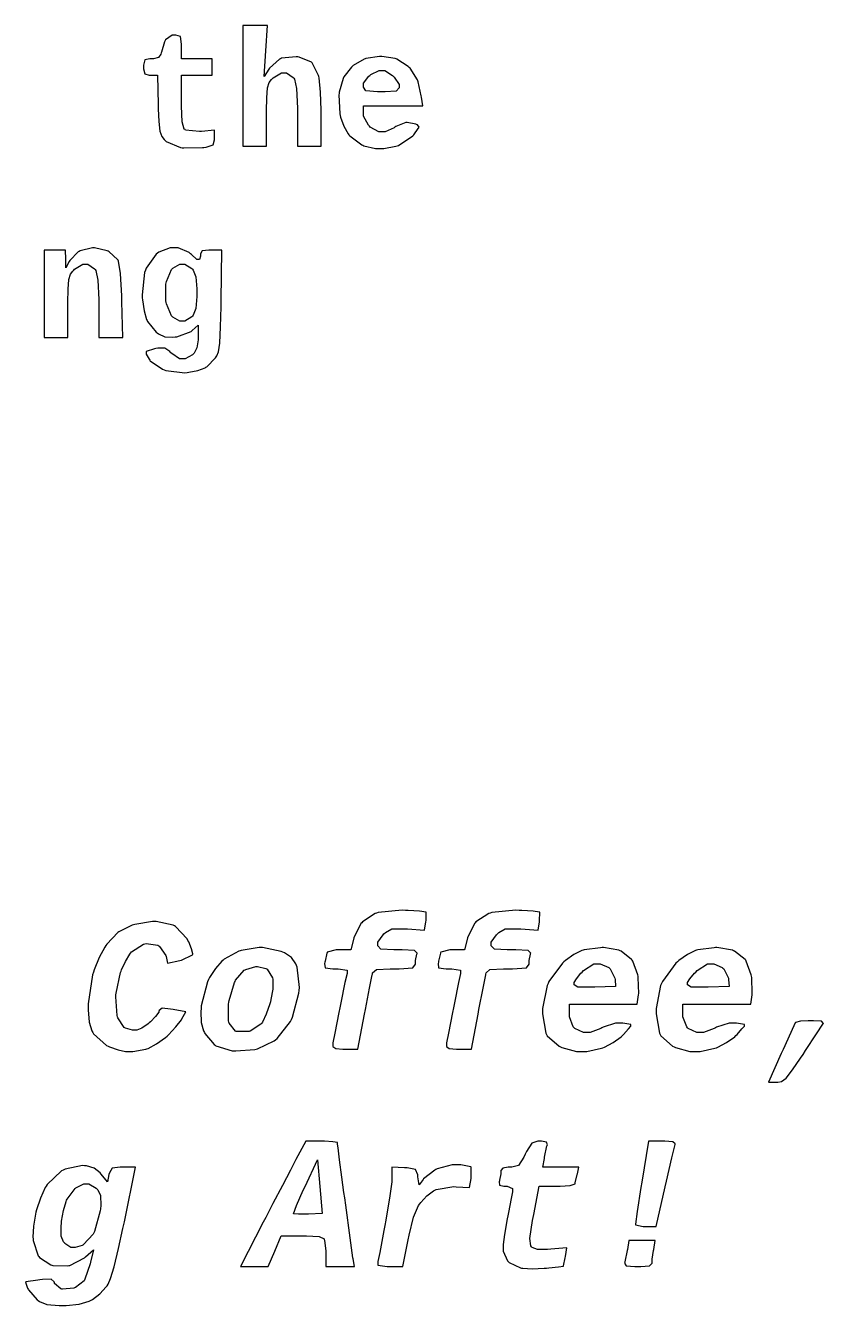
# Model space of a CAD drawing. Extents: x 6 to 122, y 9 to 117.
# Drawn here: x 93.56 to 122.12, y 8.68 to 54.52 of the extents above; entities that cross this region are included whole.
import ezdxf

# ---------------------------------------------------------------- set-up
doc = ezdxf.new("R2010")
doc.units = 0
doc.layers.get('0').update_dxf_attribs({"linetype": 'CONTINUOUS'})

msp = doc.modelspace()

# ---------------------------------------------------------------- linework, layer by layer
at = {"color": 0}
for p, q in [((98.8053, 54.1874), (98.5668, 54.012)), ((98.8907, 54.1874), (98.8053, 54.1874)), ((98.9446, 54.1874), (98.8907, 54.1874)), ((99.1097, 54.1306), (98.9446, 54.1874)), ((99.1443, 53.8551), (99.1097, 54.1306)), ((101.782, 54.525), (101.346, 54.525)), ((101.346, 54.525), (101.346, 52.3667)), ((102.219, 54.525), (101.782, 54.525)), ((102.164, 53.6152), (102.219, 54.525)), ((98.5393, 53.9418), (98.4236, 53.5767)), ((98.5517, 53.9708), (98.5393, 53.9418)), ((98.5668, 54.012), (98.5517, 53.9708)), ((99.1443, 53.7626), (99.1443, 53.8551)), ((99.1443, 53.3396), (99.1443, 53.7626)), ((97.8309, 53.297), (97.7896, 53.1068)), ((98.0158, 53.3396), (97.8309, 53.297)), ((98.0779, 53.3396), (98.0158, 53.3396)), ((98.1385, 53.3396), (98.0779, 53.3396)), ((98.3202, 53.3799), (98.1385, 53.3396)), ((98.4056, 53.5051), (98.3202, 53.3799)), ((98.4169, 53.5478), (98.4056, 53.5051)), ((98.4236, 53.5767), (98.4169, 53.5478)), ((99.6957, 53.3396), (99.1443, 53.3396)), ((100.245, 53.3396), (99.6957, 53.3396)), ((100.245, 53.0433), (100.245, 53.3396)), ((102.108, 52.7043), (102.164, 53.6152)), ((102.656, 53.3245), (102.29, 53.0035)), ((102.693, 53.3396), (102.656, 53.3245)), ((102.73, 53.3562), (102.693, 53.3396)), ((103.255, 53.4098), (102.73, 53.3562)), ((103.306, 53.4031), (103.255, 53.4098)), ((103.354, 53.3975), (103.306, 53.4031)), ((103.795, 53.2158), (103.354, 53.3975)), ((103.819, 53.1922), (103.795, 53.2158)), ((103.839, 53.1703), (103.819, 53.1922)), ((105.68, 53.3259), (105.289, 53.0973)), ((105.715, 53.3358), (105.68, 53.3259)), ((105.748, 53.3453), (105.715, 53.3358)), ((106.23, 53.4155), (105.748, 53.3453)), ((106.273, 53.4155), (106.23, 53.4155)), ((106.314, 53.4169), (106.273, 53.4155)), ((106.791, 53.3481), (106.314, 53.4169)), ((106.824, 53.3358), (106.791, 53.3481)), ((106.856, 53.3245), (106.824, 53.3358)), ((107.262, 53.0571), (106.856, 53.3245)), ((97.7896, 53.1068), (97.7896, 53.0433)), ((97.7896, 53.0433), (97.7896, 52.9816)), ((97.7896, 52.9816), (97.827, 52.7939)), ((97.827, 52.7939), (97.9826, 52.7473)), ((97.9826, 52.7473), (98.0352, 52.7473)), ((98.0352, 52.7473), (98.2818, 52.7473)), ((98.2818, 52.7473), (98.3107, 51.689)), ((99.1443, 51.8238), (99.1443, 52.7473)), ((99.1443, 52.7473), (99.6957, 52.7473)), ((99.6957, 52.7473), (100.245, 52.7473)), ((100.245, 52.7473), (100.245, 53.0433)), ((102.269, 52.9678), (102.108, 52.7043)), ((102.29, 53.0035), (102.269, 52.9678)), ((102.43, 52.6535), (102.722, 52.8327)), ((102.722, 52.8327), (102.82, 52.8327)), ((102.82, 52.8327), (102.905, 52.8327)), ((102.905, 52.8327), (103.143, 52.6715)), ((104.049, 52.7417), (103.839, 53.1703)), ((104.06, 52.6962), (104.049, 52.7417)), ((105.233, 53.0419), (104.962, 52.6934)), ((105.261, 53.0698), (105.233, 53.0419)), ((105.289, 53.0973), (105.261, 53.0698)), ((105.854, 52.717), (105.888, 52.7431)), ((105.888, 52.7431), (105.92, 52.7678)), ((105.92, 52.7678), (106.216, 52.9167)), ((106.216, 52.9167), (106.316, 52.9167)), ((106.316, 52.9167), (106.418, 52.9167)), ((106.418, 52.9167), (106.699, 52.736)), ((106.699, 52.736), (106.726, 52.7085)), ((107.294, 53.0271), (107.262, 53.0571)), ((107.326, 52.9967), (107.294, 53.0271)), ((107.592, 52.5805), (107.326, 52.9967)), ((101.346, 52.3667), (101.346, 50.2073)), ((102.197, 51.937), (102.222, 52.2912)), ((102.222, 52.2912), (102.284, 52.4852)), ((102.284, 52.4852), (102.368, 52.5928)), ((102.368, 52.5928), (102.401, 52.6246)), ((102.401, 52.6246), (102.43, 52.6535)), ((103.143, 52.6715), (103.163, 52.645)), ((103.163, 52.645), (103.188, 52.6094)), ((103.188, 52.6094), (103.266, 52.2661)), ((103.266, 52.2661), (103.294, 51.5676)), ((104.071, 52.6521), (104.06, 52.6962)), ((104.116, 52.1462), (104.071, 52.6521)), ((104.933, 52.6341), (104.794, 52.1451)), ((104.949, 52.663), (104.933, 52.6341)), ((104.962, 52.6934), (104.949, 52.663)), ((105.664, 52.4577), (105.854, 52.717)), ((105.664, 52.3628), (105.664, 52.4577)), ((105.664, 52.3187), (105.664, 52.3628)), ((105.749, 52.1836), (105.664, 52.3187)), ((106.726, 52.7085), (106.754, 52.6824)), ((106.754, 52.6824), (106.934, 52.4178)), ((106.934, 52.2922), (106.835, 52.1822)), ((106.934, 52.4178), (106.934, 52.3282)), ((106.934, 52.3282), (106.934, 52.2922)), ((107.603, 52.5445), (107.592, 52.5805)), ((107.612, 52.5089), (107.603, 52.5445)), ((107.725, 52.01), (107.612, 52.5089)), ((99.1443, 51.6364), (99.1443, 51.8238)), ((102.193, 51.4696), (102.197, 51.937)), ((104.14, 51.5013), (104.116, 52.1462)), ((104.787, 52.0954), (104.779, 52.0471)), ((104.779, 52.0471), (104.812, 51.3676)), ((104.794, 52.1451), (104.787, 52.0954)), ((106.161, 52.1547), (105.749, 52.1836)), ((106.299, 52.1547), (106.161, 52.1547)), ((106.433, 52.1547), (106.299, 52.1547)), ((106.835, 52.1822), (106.433, 52.1547)), ((107.734, 51.9645), (107.725, 52.01)), ((107.789, 51.646), (107.734, 51.9645)), ((98.3107, 51.689), (98.3149, 51.5401)), ((98.3149, 51.5401), (98.3312, 51.0907)), ((99.1704, 51.0727), (99.1443, 51.6364)), ((102.193, 51.3126), (102.193, 51.4696)), ((103.294, 51.5676), (103.294, 51.3334)), ((104.14, 51.2865), (104.14, 51.5013)), ((104.812, 51.3676), (104.826, 51.3084)), ((105.664, 51.3884), (105.664, 51.646)), ((105.664, 51.646), (106.726, 51.646)), ((105.664, 51.2808), (105.664, 51.3884)), ((106.726, 51.646), (107.789, 51.646)), ((98.3312, 51.0907), (98.3671, 50.7488)), ((99.2463, 50.8208), (99.1704, 51.0727)), ((102.193, 50.2073), (102.193, 51.3126)), ((103.294, 51.3334), (103.294, 50.2073)), ((104.14, 50.2073), (104.14, 51.2865)), ((104.826, 51.3084), (104.838, 51.2491)), ((104.838, 51.2491), (104.956, 50.9266)), ((104.956, 50.9266), (105.108, 50.6497)), ((105.839, 50.9556), (105.664, 51.2808)), ((105.872, 50.9228), (105.839, 50.9556)), ((105.904, 50.891), (105.872, 50.9228)), ((106.211, 50.716), (105.904, 50.891)), ((106.814, 50.9076), (106.785, 50.884)), ((107.173, 51.0508), (106.814, 50.9076)), ((107.2, 51.0494), (107.173, 51.0508)), ((107.228, 51.0494), (107.2, 51.0494)), ((107.538, 50.9916), (107.228, 51.0494)), ((107.56, 50.982), (107.538, 50.9916)), ((107.589, 50.9707), (107.56, 50.982)), ((107.656, 50.8825), (107.589, 50.9707)), ((98.3671, 50.7488), (98.4373, 50.5576)), ((98.4373, 50.5576), (98.5298, 50.4444)), ((98.5298, 50.4444), (98.5643, 50.4102)), ((99.271, 50.8), (99.2463, 50.8208)), ((99.2904, 50.7848), (99.271, 50.8)), ((99.7892, 50.7312), (99.2904, 50.7848)), ((99.8636, 50.7365), (99.7892, 50.7312)), ((100.329, 50.7753), (99.8636, 50.7365)), ((100.273, 50.249), (100.329, 50.4349)), ((100.329, 50.4956), (100.329, 50.7753)), ((100.329, 50.4349), (100.329, 50.4956)), ((105.108, 50.6497), (105.139, 50.6141)), ((105.139, 50.6141), (105.169, 50.5781)), ((105.169, 50.5781), (105.596, 50.2528)), ((106.324, 50.716), (106.211, 50.716)), ((106.431, 50.716), (106.324, 50.716)), ((106.755, 50.8621), (106.431, 50.716)), ((106.785, 50.884), (106.755, 50.8621)), ((106.912, 50.2338), (107.422, 50.5767)), ((107.422, 50.5767), (107.459, 50.618)), ((107.459, 50.618), (107.513, 50.6801)), ((107.513, 50.6801), (107.656, 50.8825)), ((98.5643, 50.4102), (98.6014, 50.3728)), ((98.6014, 50.3728), (99.1087, 50.1565)), ((99.1087, 50.1565), (99.1747, 50.1481)), ((99.1747, 50.1481), (99.2269, 50.1428)), ((99.2269, 50.1428), (99.8911, 50.1537)), ((99.8911, 50.1537), (99.9451, 50.1608)), ((99.9451, 50.1608), (100.028, 50.1731)), ((100.028, 50.1731), (100.273, 50.249)), ((101.346, 50.2073), (101.769, 50.2073)), ((101.769, 50.2073), (102.193, 50.2073)), ((103.294, 50.2073), (103.717, 50.2073)), ((103.717, 50.2073), (104.14, 50.2073)), ((105.596, 50.2528), (105.635, 50.2363)), ((105.635, 50.2363), (105.672, 50.2211)), ((105.672, 50.2211), (106.086, 50.122)), ((106.086, 50.122), (106.223, 50.122)), ((106.223, 50.122), (106.383, 50.122)), ((106.383, 50.122), (106.821, 50.2073)), ((106.821, 50.2073), (106.867, 50.2197)), ((106.867, 50.2197), (106.912, 50.2338)), ((94.6146, 46.4827), (94.2344, 46.4827)), ((94.2344, 46.4827), (94.2344, 44.9157)), ((94.9964, 46.4827), (94.6146, 46.4827)), ((95.0006, 46.1641), (94.9964, 46.4827)), ((95.4511, 46.4192), (95.1438, 46.1119)), ((95.4828, 46.4358), (95.4511, 46.4192)), ((95.5146, 46.4524), (95.4828, 46.4358)), ((95.957, 46.5624), (95.5146, 46.4524)), ((95.9954, 46.5624), (95.957, 46.5624)), ((96.0328, 46.5638), (95.9954, 46.5624)), ((96.4861, 46.4577), (96.0328, 46.5638)), ((96.5207, 46.44), (96.4861, 46.4577)), ((96.5535, 46.4234), (96.5207, 46.44)), ((96.8569, 46.149), (96.5535, 46.4234)), ((98.2391, 46.3434), (97.8793, 45.8364)), ((98.2899, 46.3765), (98.2391, 46.3434)), ((98.3312, 46.4054), (98.2899, 46.3765)), ((98.7432, 46.5667), (98.3312, 46.4054)), ((98.8949, 46.5667), (98.7432, 46.5667)), ((99.0258, 46.5667), (98.8949, 46.5667)), ((99.4227, 46.3917), (99.0258, 46.5667)), ((99.4668, 46.3543), (99.4227, 46.3917)), ((99.5027, 46.3254), (99.4668, 46.3543)), ((99.6943, 46.1437), (99.5027, 46.3254)), ((99.8897, 46.4524), (99.8224, 46.349)), ((99.8224, 46.349), (99.8224, 46.313)), ((99.8224, 46.313), (99.8224, 46.2717)), ((100.127, 46.4827), (99.8897, 46.4524)), ((100.207, 46.4827), (100.127, 46.4827)), ((100.593, 46.4827), (100.207, 46.4827)), ((100.566, 44.6828), (100.593, 46.4827)), ((95.0048, 45.8474), (95.0006, 46.1641)), ((95.1272, 46.0802), (95.0048, 45.8474)), ((95.1438, 46.1119), (95.1272, 46.0802)), ((95.3174, 45.7962), (95.6098, 45.974)), ((95.6098, 45.974), (95.7076, 45.974)), ((95.7076, 45.974), (95.7929, 45.974)), ((95.7929, 45.974), (96.0314, 45.8142)), ((96.8721, 46.1215), (96.8569, 46.149)), ((96.8886, 46.0925), (96.8721, 46.1215)), ((96.9574, 45.642), (96.8886, 46.0925)), ((98.837, 45.8364), (99.0893, 45.974)), ((99.0893, 45.974), (99.1747, 45.974)), ((99.1747, 45.974), (99.2643, 45.974)), ((99.2643, 45.974), (99.5109, 45.8212)), ((99.7712, 46.1437), (99.6943, 46.1437)), ((99.7839, 46.1437), (99.7712, 46.1437)), ((99.8224, 46.2717), (99.7839, 46.1437)), ((95.0845, 45.0783), (95.1096, 45.4325)), ((95.1096, 45.4325), (95.1713, 45.6269)), ((95.1713, 45.6269), (95.2556, 45.7345)), ((95.2556, 45.7345), (95.2885, 45.7659)), ((95.2885, 45.7659), (95.3174, 45.7962)), ((96.0314, 45.8142), (96.0508, 45.7881)), ((96.0508, 45.7881), (96.0755, 45.7521)), ((96.0755, 45.7521), (96.1542, 45.4078)), ((96.1542, 45.4078), (96.1817, 44.7089)), ((97.0058, 44.8441), (96.9574, 45.642)), ((97.8256, 45.6861), (97.736, 44.8786)), ((97.8531, 45.762), (97.8256, 45.6861)), ((97.8793, 45.8364), (97.8531, 45.762)), ((98.6028, 45.3552), (98.7915, 45.7909)), ((98.7915, 45.7909), (98.8148, 45.8128)), ((98.8148, 45.8128), (98.837, 45.8364)), ((99.5109, 45.8212), (99.5345, 45.7962)), ((99.5345, 45.7962), (99.5659, 45.7606)), ((99.5659, 45.7606), (99.6625, 45.5249)), ((99.6625, 45.5249), (99.6957, 45.1005)), ((95.0807, 44.6112), (95.0845, 45.0783)), ((98.5862, 45.2575), (98.5943, 45.3058)), ((98.5862, 44.661), (98.5862, 45.2575)), ((98.5943, 45.3058), (98.6028, 45.3552)), ((99.6957, 45.1005), (99.6957, 44.9584)), ((99.6957, 44.9584), (99.6957, 44.8179)), ((94.2344, 44.9157), (94.2344, 43.349)), ((95.0807, 44.4542), (95.0807, 44.6112)), ((96.1817, 44.7089), (96.1817, 44.4747)), ((96.1817, 44.4747), (96.1817, 43.349)), ((97.0111, 44.6401), (97.0058, 44.8441)), ((97.0456, 43.349), (97.0111, 44.6401)), ((97.736, 44.8786), (97.7427, 44.7767)), ((97.7427, 44.7767), (97.7484, 44.698)), ((97.7484, 44.698), (97.8076, 44.3039)), ((98.5943, 44.6112), (98.5862, 44.661)), ((98.6028, 44.5629), (98.5943, 44.6112)), ((98.7915, 44.1262), (98.6028, 44.5629)), ((99.6957, 44.8179), (99.6625, 44.3936)), ((100.562, 44.4458), (100.566, 44.6828)), ((95.0807, 43.349), (95.0807, 44.4542)), ((97.8076, 44.3039), (97.893, 43.9953)), ((98.8148, 44.1029), (98.7915, 44.1262)), ((98.837, 44.0806), (98.8148, 44.1029)), ((99.0836, 43.9416), (98.837, 44.0806)), ((99.5109, 44.0958), (99.2586, 43.9416)), ((99.5345, 44.1194), (99.5109, 44.0958)), ((99.5659, 44.1565), (99.5345, 44.1194)), ((99.6625, 44.3936), (99.5659, 44.1565)), ((100.547, 43.7307), (100.562, 44.4458)), ((97.893, 43.9953), (97.9124, 43.9593)), ((97.9124, 43.9593), (97.9304, 43.9237)), ((97.9304, 43.9237), (98.243, 43.5462)), ((98.9831, 43.3779), (99.4943, 43.5723)), ((99.1747, 43.9416), (99.0836, 43.9416)), ((99.2586, 43.9416), (99.1747, 43.9416)), ((99.4943, 43.5723), (99.5303, 43.604)), ((99.5303, 43.604), (99.737, 43.7981)), ((99.737, 43.7981), (99.737, 43.3613)), ((100.518, 43.1546), (100.547, 43.7307)), ((94.2344, 43.349), (94.6573, 43.349)), ((94.6573, 43.349), (95.0807, 43.349)), ((96.1817, 43.349), (96.6128, 43.349)), ((96.6128, 43.349), (97.0456, 43.349)), ((98.243, 43.5462), (98.2761, 43.5183)), ((98.2761, 43.5183), (98.323, 43.4813)), ((98.323, 43.4813), (98.5435, 43.3765)), ((98.5435, 43.3765), (98.8328, 43.3641)), ((98.8328, 43.3641), (98.9157, 43.3709)), ((98.9157, 43.3709), (98.9831, 43.3779)), ((99.737, 43.2675), (99.6982, 42.9867)), ((99.737, 43.3613), (99.737, 43.2675)), ((100.469, 42.835), (100.518, 43.1546)), ((98.1728, 42.9521), (97.875, 42.8569)), ((97.875, 42.8569), (97.875, 42.824)), ((97.875, 42.824), (97.875, 42.7549)), ((97.875, 42.7549), (97.9911, 42.5732)), ((98.2225, 42.9602), (98.1728, 42.9521)), ((98.2984, 42.974), (98.2225, 42.9602)), ((98.5435, 42.9729), (98.2984, 42.974)), ((98.7242, 42.8516), (98.5435, 42.9729)), ((98.7683, 42.8032), (98.7242, 42.8516)), ((98.7944, 42.7743), (98.7683, 42.8032)), ((99.0783, 42.587), (98.7944, 42.7743)), ((99.544, 42.7344), (99.2724, 42.587)), ((99.5673, 42.7563), (99.544, 42.7344)), ((99.5976, 42.7881), (99.5673, 42.7563)), ((99.6982, 42.9867), (99.5976, 42.7881)), ((100.367, 42.6226), (100.389, 42.6544)), ((100.389, 42.6544), (100.415, 42.6956)), ((100.415, 42.6956), (100.469, 42.835)), ((97.9911, 42.5732), (98.0101, 42.5457)), ((98.0101, 42.5457), (98.0281, 42.5178)), ((98.0281, 42.5178), (98.4677, 42.219)), ((98.4677, 42.219), (98.5188, 42.1982)), ((98.5188, 42.1982), (98.5834, 42.1735)), ((99.1828, 42.587), (99.0783, 42.587)), ((99.2724, 42.587), (99.1828, 42.587)), ((99.4117, 42.1072), (99.7342, 42.1749)), ((99.7342, 42.1749), (99.9906, 42.2674)), ((99.9906, 42.2674), (100.021, 42.2864)), ((100.021, 42.2864), (100.05, 42.3072)), ((100.05, 42.3072), (100.367, 42.6226)), ((98.5834, 42.1735), (99.2671, 42.092)), ((99.2671, 42.092), (99.3482, 42.1005)), ((99.3482, 42.1005), (99.4117, 42.1072)), ((106.083, 22.7211), (105.622, 22.4221)), ((106.13, 22.7376), (106.083, 22.7211)), ((106.186, 22.7583), (106.13, 22.7376)), ((107.05, 22.8396), (106.186, 22.7583)), ((107.167, 22.8341), (107.05, 22.8396)), ((107.262, 22.8314), (107.167, 22.8341)), ((107.669, 22.8051), (107.262, 22.8314)), ((107.898, 22.7735), (107.669, 22.8051)), ((107.895, 22.4234), (107.9, 22.4662)), ((107.903, 22.7666), (107.898, 22.7735)), ((107.9, 22.4662), (107.909, 22.761)), ((107.909, 22.761), (107.903, 22.7666)), ((110.147, 22.7211), (109.686, 22.4221)), ((110.193, 22.7376), (110.147, 22.7211)), ((110.25, 22.7583), (110.193, 22.7376)), ((111.114, 22.8396), (110.25, 22.7583)), ((111.231, 22.8341), (111.114, 22.8396)), ((111.326, 22.8314), (111.231, 22.8341)), ((111.733, 22.8051), (111.326, 22.8314)), ((111.961, 22.7735), (111.733, 22.8051)), ((111.959, 22.4234), (111.964, 22.4662)), ((111.967, 22.7666), (111.961, 22.7735)), ((111.964, 22.4662), (111.972, 22.761)), ((111.972, 22.761), (111.967, 22.7666)), ((96.8707, 22.0404), (96.4667, 21.6187)), ((96.901, 22.0597), (96.8707, 22.0404)), ((96.9299, 22.0803), (96.901, 22.0597)), ((97.3847, 22.2994), (96.9299, 22.0803)), ((97.4302, 22.3146), (97.3847, 22.2994)), ((97.4743, 22.3311), (97.4302, 22.3146)), ((98.1121, 22.4331), (97.4743, 22.3311)), ((98.1714, 22.4331), (98.1121, 22.4331)), ((98.2349, 22.4345), (98.1714, 22.4331)), ((98.8452, 22.3077), (98.2349, 22.4345)), ((98.8907, 22.2843), (98.8452, 22.3077)), ((98.9362, 22.2608), (98.8907, 22.2843)), ((99.3468, 21.8143), (98.9362, 22.2608)), ((105.569, 22.36), (105.317, 21.8447)), ((105.596, 22.3904), (105.569, 22.36)), ((105.622, 22.4221), (105.596, 22.3904)), ((106.393, 21.988), (106.444, 22.0404)), ((106.444, 22.0404), (106.671, 22.1699)), ((106.671, 22.1699), (107.091, 22.1754)), ((107.091, 22.1754), (107.231, 22.1657)), ((107.231, 22.1657), (107.848, 22.123)), ((107.848, 22.123), (107.895, 22.4234)), ((109.633, 22.36), (109.381, 21.8447)), ((109.66, 22.3904), (109.633, 22.36)), ((109.686, 22.4221), (109.66, 22.3904)), ((110.456, 21.988), (110.508, 22.0404)), ((110.508, 22.0404), (110.735, 22.1699)), ((110.735, 22.1699), (111.155, 22.1754)), ((111.155, 22.1754), (111.294, 22.1657)), ((111.294, 22.1657), (111.912, 22.123)), ((111.912, 22.123), (111.959, 22.4234)), ((96.4311, 21.569), (96.3951, 21.5208)), ((96.4667, 21.6187), (96.4311, 21.569)), ((97.3585, 21.3513), (97.7829, 21.6283)), ((97.7829, 21.6283), (97.8323, 21.6366)), ((97.8323, 21.6366), (97.8821, 21.6462)), ((97.8821, 21.6462), (98.2955, 21.5842)), ((98.2955, 21.5842), (98.3312, 21.5608)), ((98.3312, 21.5608), (98.359, 21.5429)), ((99.3771, 21.7551), (99.3468, 21.8143)), ((99.4022, 21.7055), (99.3771, 21.7551)), ((99.5041, 21.4561), (99.4022, 21.7055)), ((105.304, 21.7937), (105.206, 21.4202)), ((105.317, 21.8447), (105.304, 21.7937)), ((106.172, 21.6931), (106.363, 21.959)), ((106.172, 21.5938), (106.172, 21.6931)), ((106.172, 21.558), (106.172, 21.5938)), ((106.281, 21.4478), (106.172, 21.558)), ((106.363, 21.959), (106.393, 21.988)), ((109.368, 21.7937), (109.27, 21.4202)), ((109.381, 21.8447), (109.368, 21.7937)), ((110.236, 21.6931), (110.426, 21.959)), ((110.236, 21.5938), (110.236, 21.6931)), ((110.236, 21.558), (110.236, 21.5938)), ((110.345, 21.4478), (110.236, 21.558)), ((110.426, 21.959), (110.456, 21.988)), ((96.194, 21.146), (96.0162, 20.7036)), ((96.3951, 21.5208), (96.194, 21.146)), ((97.1352, 21.0013), (97.2951, 21.27)), ((97.2951, 21.27), (97.324, 21.3058)), ((97.324, 21.3058), (97.3585, 21.3513)), ((98.359, 21.5429), (98.582, 21.2176)), ((98.582, 21.2176), (98.5905, 21.1832)), ((98.5905, 21.1832), (98.6455, 20.9379)), ((99.1485, 21.055), (99.5426, 21.2439)), ((99.5497, 21.2769), (99.5041, 21.4561)), ((99.5426, 21.2439), (99.5468, 21.2604)), ((99.5468, 21.2604), (99.5497, 21.2769)), ((101.195, 21.3679), (100.675, 21.0798)), ((101.24, 21.383), (101.195, 21.3679)), ((101.284, 21.3996), (101.24, 21.383)), ((101.921, 21.5015), (101.284, 21.3996)), ((101.98, 21.5015), (101.921, 21.5015)), ((102.041, 21.5029), (101.98, 21.5015)), ((102.715, 21.3651), (102.041, 21.5029)), ((102.769, 21.3403), (102.715, 21.3651)), ((102.836, 21.31), (102.769, 21.3403)), ((103.08, 21.1405), (102.836, 21.31)), ((103.239, 20.9145), (103.08, 21.1405)), ((104.352, 21.3017), (104.283, 21.0082)), ((104.356, 21.3155), (104.352, 21.3017)), ((104.36, 21.332), (104.356, 21.3155)), ((104.685, 21.4202), (104.36, 21.332)), ((104.796, 21.4202), (104.685, 21.4202)), ((105.206, 21.4202), (104.796, 21.4202)), ((106.744, 21.4202), (106.281, 21.4478)), ((106.9, 21.4202), (106.744, 21.4202)), ((107.047, 21.4202), (106.9, 21.4202)), ((107.49, 21.3968), (107.047, 21.4202)), ((107.583, 21.3031), (107.49, 21.3968)), ((107.527, 21.0316), (107.571, 21.2673)), ((107.571, 21.2673), (107.578, 21.2852)), ((107.578, 21.2852), (107.583, 21.3031)), ((108.416, 21.3017), (108.347, 21.0082)), ((108.42, 21.3155), (108.416, 21.3017)), ((108.424, 21.332), (108.42, 21.3155)), ((108.749, 21.4202), (108.424, 21.332)), ((108.859, 21.4202), (108.749, 21.4202)), ((109.27, 21.4202), (108.859, 21.4202)), ((110.808, 21.4202), (110.345, 21.4478)), ((110.964, 21.4202), (110.808, 21.4202)), ((111.111, 21.4202), (110.964, 21.4202)), ((111.554, 21.3968), (111.111, 21.4202)), ((111.647, 21.3031), (111.554, 21.3968)), ((111.591, 21.0316), (111.635, 21.2673)), ((111.635, 21.2673), (111.642, 21.2852)), ((111.642, 21.2852), (111.647, 21.3031)), ((113.191, 21.248), (112.886, 21.0385)), ((113.479, 21.3927), (113.191, 21.248)), ((113.521, 21.4037), (113.479, 21.3927)), ((113.564, 21.4161), (113.521, 21.4037)), ((114.147, 21.496), (113.564, 21.4161)), ((114.198, 21.4974), (114.147, 21.496)), ((114.249, 21.4988), (114.198, 21.4974)), ((114.806, 21.4037), (114.249, 21.4988)), ((114.846, 21.3872), (114.806, 21.4037)), ((114.883, 21.372), (114.846, 21.3872)), ((115.258, 21.0743), (114.883, 21.372)), ((117.255, 21.248), (116.95, 21.0385)), ((117.542, 21.3927), (117.255, 21.248)), ((117.585, 21.4037), (117.542, 21.3927)), ((117.628, 21.4161), (117.585, 21.4037)), ((118.211, 21.496), (117.628, 21.4161)), ((118.262, 21.4974), (118.211, 21.496)), ((118.313, 21.4988), (118.262, 21.4974)), ((118.87, 21.4037), (118.313, 21.4988)), ((118.909, 21.3872), (118.87, 21.4037)), ((118.947, 21.372), (118.909, 21.3872)), ((119.321, 21.0743), (118.947, 21.372)), ((96.0162, 20.7036), (95.9915, 20.621)), ((96.9627, 20.603), (96.9807, 20.654)), ((96.9807, 20.654), (96.9987, 20.705)), ((96.9987, 20.705), (97.1352, 21.0013)), ((98.6455, 20.9379), (99.085, 21.0399)), ((99.085, 21.0399), (99.1485, 21.055)), ((100.362, 20.756), (100.146, 20.4239)), ((100.594, 21.0178), (100.362, 20.756)), ((100.636, 21.0482), (100.594, 21.0178)), ((100.675, 21.0798), (100.636, 21.0482)), ((101.08, 20.3274), (101.392, 20.6857)), ((101.392, 20.6857), (101.422, 20.7009)), ((101.422, 20.7009), (101.451, 20.7174)), ((101.451, 20.7174), (101.811, 20.8235)), ((101.811, 20.8235), (101.837, 20.8235)), ((101.837, 20.8235), (101.865, 20.8249)), ((101.865, 20.8249), (102.169, 20.756)), ((102.169, 20.756), (102.193, 20.7436)), ((102.193, 20.7436), (102.215, 20.7326)), ((102.215, 20.7326), (102.401, 20.4115)), ((103.263, 20.8539), (103.239, 20.9145)), ((103.287, 20.796), (103.263, 20.8539)), ((103.364, 20.067), (103.287, 20.796)), ((104.276, 20.9765), (104.265, 20.9296)), ((104.265, 20.9296), (104.287, 20.7753)), ((104.283, 21.0082), (104.276, 20.9765)), ((104.287, 20.7753), (104.557, 20.7436)), ((104.557, 20.7436), (104.648, 20.7436)), ((104.648, 20.7436), (104.753, 20.7436)), ((104.753, 20.7436), (105.071, 20.6899)), ((105.071, 20.6899), (105.071, 20.672)), ((105.071, 20.672), (105.071, 20.5672)), ((105.986, 20.5989), (106.123, 20.7161)), ((106.123, 20.7161), (106.611, 20.7436)), ((106.611, 20.7436), (106.773, 20.7436)), ((106.773, 20.7436), (106.936, 20.7436)), ((106.936, 20.7436), (107.426, 20.7712)), ((107.426, 20.7712), (107.527, 20.9035)), ((107.527, 20.9462), (107.527, 21.0316)), ((107.527, 20.9035), (107.527, 20.9462)), ((108.34, 20.9765), (108.329, 20.9296)), ((108.329, 20.9296), (108.351, 20.7753)), ((108.347, 21.0082), (108.34, 20.9765)), ((108.351, 20.7753), (108.621, 20.7436)), ((108.621, 20.7436), (108.712, 20.7436)), ((108.712, 20.7436), (108.817, 20.7436)), ((108.817, 20.7436), (109.135, 20.6899)), ((109.135, 20.6899), (109.135, 20.672)), ((109.135, 20.672), (109.135, 20.5672)), ((110.051, 20.5989), (110.187, 20.7161)), ((110.187, 20.7161), (110.675, 20.7436)), ((110.675, 20.7436), (110.837, 20.7436)), ((110.837, 20.7436), (111, 20.7436)), ((111, 20.7436), (111.49, 20.7712)), ((111.49, 20.7712), (111.591, 20.9035)), ((111.591, 20.9462), (111.591, 21.0316)), ((111.591, 20.9035), (111.591, 20.9462)), ((112.779, 20.9448), (112.296, 20.2861)), ((112.835, 20.993), (112.779, 20.9448)), ((112.886, 21.0385), (112.835, 20.993)), ((113.487, 20.6251), (113.538, 20.6761)), ((113.538, 20.6761), (113.906, 20.9131)), ((113.906, 20.9131), (114.028, 20.9131)), ((114.028, 20.9131), (114.137, 20.9131)), ((114.137, 20.9131), (114.439, 20.7863)), ((114.439, 20.7863), (114.465, 20.7643)), ((114.465, 20.7643), (114.49, 20.7436)), ((114.49, 20.7436), (114.661, 20.3991)), ((115.278, 21.044), (115.258, 21.0743)), ((115.298, 21.0137), (115.278, 21.044)), ((115.48, 20.5231), (115.298, 21.0137)), ((116.842, 20.9448), (116.362, 20.2861)), ((116.899, 20.993), (116.842, 20.9448)), ((116.95, 21.0385), (116.899, 20.993)), ((117.551, 20.6251), (117.602, 20.6761)), ((117.602, 20.6761), (117.97, 20.9131)), ((117.97, 20.9131), (118.094, 20.9131)), ((118.094, 20.9131), (118.203, 20.9131)), ((118.203, 20.9131), (118.503, 20.7863)), ((118.503, 20.7863), (118.529, 20.7643)), ((118.529, 20.7643), (118.554, 20.7436)), ((118.554, 20.7436), (118.725, 20.3991)), ((119.342, 21.044), (119.321, 21.0743)), ((119.362, 21.0137), (119.342, 21.044)), ((119.543, 20.5231), (119.362, 21.0137)), ((95.9626, 20.5273), (95.8039, 19.4896)), ((95.9915, 20.621), (95.9626, 20.5273)), ((96.8058, 19.8699), (96.9627, 20.603)), ((100.075, 20.2778), (99.8527, 19.4193)), ((100.114, 20.3577), (100.075, 20.2778)), ((100.146, 20.4239), (100.114, 20.3577)), ((100.849, 19.6067), (101.043, 20.2461)), ((101.043, 20.2461), (101.063, 20.2861)), ((101.063, 20.2861), (101.08, 20.3274)), ((102.401, 20.4115), (102.409, 20.3702)), ((102.409, 20.3702), (102.416, 20.3288)), ((102.416, 20.3288), (102.409, 20.016)), ((104.995, 20.2517), (104.852, 19.5185)), ((105.071, 20.5672), (104.995, 20.2517)), ((105.877, 20.0518), (105.971, 20.5273)), ((105.971, 20.5273), (105.977, 20.5534)), ((105.977, 20.5534), (105.986, 20.5989)), ((109.059, 20.2517), (108.916, 19.5185)), ((109.135, 20.5672), (109.059, 20.2517)), ((109.941, 20.0518), (110.035, 20.5273)), ((110.035, 20.5273), (110.042, 20.5534)), ((110.042, 20.5534), (110.051, 20.5989)), ((112.267, 20.2186), (112.233, 20.1414)), ((112.296, 20.2861), (112.267, 20.2186)), ((113.199, 20.2448), (113.282, 20.3812)), ((113.199, 20.1979), (113.199, 20.2448)), ((113.199, 20.1704), (113.199, 20.1979)), ((113.282, 20.3812), (113.446, 20.5851)), ((113.446, 20.5851), (113.487, 20.6251)), ((114.661, 20.3991), (114.664, 20.3619)), ((114.664, 20.3619), (114.68, 20.1083)), ((115.489, 20.4763), (115.48, 20.5231)), ((115.498, 20.4308), (115.489, 20.4763)), ((115.513, 19.8493), (115.498, 20.4308)), ((116.333, 20.2186), (116.298, 20.1414)), ((116.362, 20.2861), (116.333, 20.2186)), ((117.263, 20.2448), (117.347, 20.3812)), ((117.263, 20.1979), (117.263, 20.2448)), ((117.263, 20.1704), (117.263, 20.1979)), ((117.347, 20.3812), (117.511, 20.5851)), ((117.511, 20.5851), (117.551, 20.6251)), ((118.725, 20.3991), (118.728, 20.3619)), ((118.728, 20.3619), (118.746, 20.1083)), ((119.553, 20.4763), (119.543, 20.5231)), ((119.561, 20.4308), (119.553, 20.4763)), ((119.576, 19.8493), (119.561, 20.4308)), ((96.7906, 19.7349), (96.799, 19.8038)), ((96.8375, 19.0665), (96.7906, 19.7349)), ((96.799, 19.8038), (96.8058, 19.8699)), ((102.409, 20.016), (102.347, 19.6357)), ((103.124, 19.0032), (103.35, 19.8699)), ((103.35, 19.8699), (103.357, 19.965)), ((103.357, 19.965), (103.364, 20.067)), ((105.73, 19.2857), (105.877, 20.0518)), ((109.794, 19.2857), (109.941, 20.0518)), ((112.233, 20.1414), (112.069, 19.3146)), ((113.327, 20.0877), (113.199, 20.1704)), ((113.787, 20.0794), (113.327, 20.0877)), ((113.94, 20.0835), (113.787, 20.0794)), ((114.68, 20.1083), (113.94, 20.0835)), ((115.46, 19.4731), (115.507, 19.8038)), ((115.507, 19.8038), (115.513, 19.8493)), ((116.298, 20.1414), (116.133, 19.3146)), ((117.391, 20.0877), (117.263, 20.1704)), ((117.851, 20.0794), (117.391, 20.0877)), ((118.004, 20.0835), (117.851, 20.0794)), ((118.746, 20.1083), (118.004, 20.0835)), ((119.524, 19.4731), (119.571, 19.8038)), ((119.571, 19.8038), (119.576, 19.8493)), ((95.8039, 19.389), (95.8025, 19.2664)), ((95.8025, 19.2664), (95.8356, 18.8254)), ((95.8039, 19.4896), (95.8039, 19.389)), ((98.4525, 19.3242), (98.3449, 19.2457)), ((98.7474, 19.2967), (98.4525, 19.3242)), ((98.8441, 19.2787), (98.7474, 19.2967)), ((99.3055, 19.1933), (98.8441, 19.2787)), ((99.847, 19.3215), (99.8403, 19.2112)), ((99.8527, 19.4193), (99.847, 19.3215)), ((100.823, 19.4689), (100.838, 19.5447)), ((100.827, 18.8736), (100.823, 19.4689)), ((100.838, 19.5447), (100.849, 19.6067)), ((102.308, 19.4868), (102.18, 19.1175)), ((102.328, 19.5585), (102.308, 19.4868)), ((102.347, 19.6357), (102.328, 19.5585)), ((104.818, 19.3463), (104.782, 19.1754)), ((104.852, 19.5185), (104.818, 19.3463)), ((105.698, 19.1134), (105.73, 19.2857)), ((108.882, 19.3463), (108.846, 19.1754)), ((108.916, 19.5185), (108.882, 19.3463)), ((109.762, 19.1134), (109.794, 19.2857)), ((112.069, 19.3146), (112.069, 19.2195)), ((113.029, 19.1341), (113.029, 19.4731)), ((113.029, 19.4731), (114.245, 19.4731)), ((114.245, 19.4731), (115.46, 19.4731)), ((116.133, 19.3146), (116.133, 19.2195)), ((117.095, 19.1341), (117.095, 19.4731)), ((117.095, 19.4731), (118.309, 19.4731)), ((118.309, 19.4731), (119.524, 19.4731)), ((95.8356, 18.8254), (95.9362, 18.5153)), ((96.8541, 19.0197), (96.8375, 19.0665)), ((96.8678, 18.9784), (96.8541, 19.0197)), ((97.095, 18.6393), (96.8678, 18.9784)), ((97.9936, 18.8006), (97.9523, 18.7661)), ((98.0338, 18.8364), (97.9936, 18.8006)), ((98.214, 19.028), (98.0338, 18.8364)), ((98.3287, 19.1905), (98.214, 19.028)), ((98.3354, 19.2112), (98.3287, 19.1905)), ((98.3449, 19.2457), (98.3354, 19.2112)), ((98.9446, 18.6614), (99.1415, 18.9108)), ((99.1415, 18.9108), (99.1623, 18.9439)), ((99.1623, 18.9439), (99.3055, 19.1933)), ((99.8403, 19.2112), (99.8513, 18.8116)), ((99.8513, 18.8116), (99.9352, 18.5181)), ((100.842, 18.8254), (100.827, 18.8736)), ((100.855, 18.7882), (100.842, 18.8254)), ((102.042, 18.8254), (102.019, 18.7923)), ((102.18, 19.1175), (102.042, 18.8254)), ((102.564, 18.2397), (103.048, 18.8474)), ((103.048, 18.8474), (103.086, 18.9232)), ((103.086, 18.9232), (103.124, 19.0032)), ((104.782, 19.1754), (104.637, 18.4299)), ((105.461, 17.8649), (105.698, 19.1134)), ((108.846, 19.1754), (108.702, 18.4299)), ((109.525, 17.8649), (109.762, 19.1134)), ((112.069, 19.2195), (112.068, 19.1272)), ((112.068, 19.1272), (112.188, 18.434)), ((113.029, 19.0155), (113.029, 19.1341)), ((113.17, 18.6559), (113.029, 19.0155)), ((114.686, 18.7965), (114.235, 18.6531)), ((114.85, 18.7965), (114.686, 18.7965)), ((114.945, 18.7965), (114.85, 18.7965)), ((115.232, 18.7427), (114.945, 18.7965)), ((116.133, 19.2195), (116.131, 19.1272)), ((116.131, 19.1272), (116.251, 18.434)), ((117.095, 19.0155), (117.095, 19.1341)), ((117.234, 18.6559), (117.095, 19.0155)), ((118.75, 18.7965), (118.299, 18.6531)), ((118.914, 18.7965), (118.75, 18.7965)), ((119.009, 18.7965), (118.914, 18.7965)), ((119.295, 18.7427), (119.009, 18.7965)), ((121.113, 18.7992), (120.952, 18.4574)), ((121.12, 18.8088), (121.113, 18.7992)), ((121.126, 18.8199), (121.12, 18.8088)), ((121.302, 18.8598), (121.126, 18.8199)), ((121.58, 18.8805), (121.302, 18.8598)), ((121.674, 18.8805), (121.58, 18.8805)), ((121.769, 18.8805), (121.674, 18.8805)), ((122.057, 18.8584), (121.769, 18.8805)), ((122.123, 18.7827), (122.057, 18.8584)), ((95.9362, 18.5153), (95.9693, 18.4574)), ((95.9693, 18.4574), (95.994, 18.4147)), ((95.994, 18.4147), (96.4614, 17.9985)), ((97.1173, 18.6269), (97.095, 18.6393)), ((97.1381, 18.6159), (97.1173, 18.6269)), ((97.3928, 18.5415), (97.1381, 18.6159)), ((97.4852, 18.5415), (97.3928, 18.5415)), ((97.5431, 18.5415), (97.4852, 18.5415)), ((97.7209, 18.6187), (97.5431, 18.5415)), ((97.9523, 18.7661), (97.7209, 18.6187)), ((98.6275, 18.3307), (98.6801, 18.3803)), ((98.6801, 18.3803), (98.9446, 18.6614)), ((99.9352, 18.5181), (99.9656, 18.4616)), ((99.9656, 18.4616), (99.9864, 18.4216)), ((99.9864, 18.4216), (100.316, 18.0275)), ((101.08, 18.5043), (100.855, 18.7882)), ((101.105, 18.496), (101.08, 18.5043)), ((101.127, 18.4892), (101.105, 18.496)), ((101.523, 18.4892), (101.127, 18.4892)), ((101.562, 18.496), (101.523, 18.4892)), ((101.606, 18.5057), (101.562, 18.496)), ((101.991, 18.7551), (101.606, 18.5057)), ((102.019, 18.7923), (101.991, 18.7551)), ((104.637, 18.4299), (104.563, 18.0923)), ((108.702, 18.4299), (108.628, 18.0923)), ((112.188, 18.434), (112.214, 18.3858)), ((112.214, 18.3858), (112.236, 18.3417)), ((112.236, 18.3417), (112.661, 17.9655)), ((113.199, 18.6269), (113.17, 18.6559)), ((113.224, 18.6021), (113.199, 18.6269)), ((113.532, 18.4574), (113.224, 18.6021)), ((113.644, 18.4574), (113.532, 18.4574)), ((113.771, 18.4574), (113.644, 18.4574)), ((114.155, 18.6035), (113.771, 18.4574)), ((114.194, 18.6269), (114.155, 18.6035)), ((114.235, 18.6531), (114.194, 18.6269)), ((114.884, 18.3059), (114.927, 18.3472)), ((114.927, 18.3472), (114.969, 18.3899)), ((114.969, 18.3899), (115.142, 18.5842)), ((115.142, 18.5842), (115.232, 18.689)), ((115.232, 18.7234), (115.232, 18.7427)), ((115.232, 18.689), (115.232, 18.7234)), ((116.251, 18.434), (116.277, 18.3858)), ((116.277, 18.3858), (116.3, 18.3417)), ((116.3, 18.3417), (116.725, 17.9655)), ((117.263, 18.6269), (117.234, 18.6559)), ((117.288, 18.6021), (117.263, 18.6269)), ((117.596, 18.4574), (117.288, 18.6021)), ((117.708, 18.4574), (117.596, 18.4574)), ((117.835, 18.4574), (117.708, 18.4574)), ((118.219, 18.6035), (117.835, 18.4574)), ((118.258, 18.6269), (118.219, 18.6035)), ((118.299, 18.6531), (118.258, 18.6269)), ((118.95, 18.3059), (118.991, 18.3472)), ((118.991, 18.3472), (119.032, 18.3899)), ((119.032, 18.3899), (119.206, 18.5842)), ((119.206, 18.5842), (119.295, 18.689)), ((119.295, 18.7234), (119.295, 18.7427)), ((119.295, 18.689), (119.295, 18.7234)), ((120.952, 18.4574), (120.678, 17.8497)), ((121.486, 17.8125), (121.88, 18.4092)), ((121.88, 18.4092), (122.109, 18.7606)), ((122.109, 18.7606), (122.119, 18.7744)), ((122.119, 18.7744), (122.123, 18.7827)), ((96.4614, 17.9985), (96.5165, 17.971)), ((96.5165, 17.971), (96.5659, 17.9462)), ((96.5659, 17.9462), (96.8816, 17.8373)), ((97.9082, 17.8732), (97.9523, 17.8869)), ((97.9523, 17.8869), (98.2557, 18.0468)), ((98.2557, 18.0468), (98.5739, 18.2811)), ((98.5739, 18.2811), (98.6275, 18.3307)), ((100.316, 18.0275), (100.347, 18.0041)), ((100.347, 18.0041), (100.38, 17.9807)), ((100.38, 17.9807), (100.958, 17.807)), ((101.869, 17.8704), (102.461, 18.1653)), ((102.461, 18.1653), (102.509, 18.1997)), ((102.509, 18.1997), (102.564, 18.2397)), ((104.563, 18.0923), (104.563, 17.9792)), ((104.563, 17.9792), (104.563, 17.9572)), ((104.563, 17.9572), (104.666, 17.8911)), ((104.666, 17.8911), (104.925, 17.8649)), ((108.628, 18.0923), (108.628, 17.9792)), ((108.628, 17.9792), (108.628, 17.9572)), ((108.628, 17.9572), (108.731, 17.8911)), ((108.731, 17.8911), (108.989, 17.8649)), ((112.661, 17.9655), (112.717, 17.9407)), ((112.717, 17.9407), (112.765, 17.9186)), ((112.765, 17.9186), (113.284, 17.7794)), ((113.651, 17.7794), (114.179, 17.8938)), ((114.179, 17.8938), (114.233, 17.9117)), ((114.233, 17.9117), (114.285, 17.9296)), ((114.285, 17.9296), (114.596, 18.095)), ((114.596, 18.095), (114.884, 18.3059)), ((116.725, 17.9655), (116.78, 17.9407)), ((116.78, 17.9407), (116.829, 17.9186)), ((116.829, 17.9186), (117.348, 17.7794)), ((117.715, 17.7794), (118.243, 17.8938)), ((118.243, 17.8938), (118.296, 17.9117)), ((118.296, 17.9117), (118.349, 17.9296)), ((118.349, 17.9296), (118.66, 18.095)), ((118.66, 18.095), (118.95, 18.3059)), ((96.8816, 17.8373), (97.1462, 17.7794)), ((97.1462, 17.7794), (97.2358, 17.7794)), ((97.2358, 17.7794), (97.4037, 17.7794)), ((97.4037, 17.7794), (97.8627, 17.8608)), ((97.8627, 17.8608), (97.9082, 17.8732)), ((100.958, 17.807), (101.024, 17.8015)), ((101.024, 17.8015), (101.085, 17.7974)), ((101.085, 17.7974), (101.772, 17.8442)), ((101.772, 17.8442), (101.82, 17.8566)), ((101.82, 17.8566), (101.869, 17.8704)), ((104.925, 17.8649), (105.012, 17.8649)), ((105.012, 17.8649), (105.461, 17.8649)), ((108.989, 17.8649), (109.076, 17.8649)), ((109.076, 17.8649), (109.525, 17.8649)), ((113.284, 17.7794), (113.458, 17.7794)), ((113.458, 17.7794), (113.651, 17.7794)), ((117.348, 17.7794), (117.522, 17.7794)), ((117.522, 17.7794), (117.715, 17.7794)), ((120.615, 17.7078), (120.159, 16.6798)), ((120.678, 17.8497), (120.615, 17.7078)), ((121.019, 17.1194), (121.302, 17.5355)), ((121.302, 17.5355), (121.395, 17.6747)), ((121.395, 17.6747), (121.486, 17.8125)), ((120.788, 16.8217), (121.019, 17.1194)), ((120.159, 16.6798), (120.448, 16.6798)), ((120.448, 16.6798), (120.49, 16.6798)), ((120.49, 16.6798), (120.622, 16.7018)), ((120.622, 16.7018), (120.788, 16.8217)), ((103.59, 14.5631), (103.243, 13.9072)), ((104.162, 14.5631), (103.59, 14.5631)), ((104.262, 14.5631), (104.162, 14.5631)), ((104.564, 14.5466), (104.262, 14.5631)), ((104.732, 14.5149), (104.564, 14.5466)), ((104.732, 14.5039), (104.732, 14.5149)), ((104.732, 14.4611), (104.732, 14.5039)), ((104.752, 14.3302), (104.732, 14.4611)), ((104.807, 13.9017), (104.752, 14.3302)), ((111.686, 14.4928), (111.496, 14.2007)), ((111.902, 14.5631), (111.686, 14.4928)), ((111.975, 14.5631), (111.902, 14.5631)), ((112.033, 14.5631), (111.975, 14.5631)), ((112.209, 14.5342), (112.033, 14.5631)), ((112.143, 13.994), (112.227, 14.3936)), ((112.241, 14.4405), (112.209, 14.5342)), ((112.227, 14.3936), (112.234, 14.4143)), ((112.234, 14.4143), (112.241, 14.4405)), ((115.859, 14.5631), (115.626, 13.1024)), ((116.357, 14.5631), (115.859, 14.5631)), ((116.451, 14.5631), (116.357, 14.5631)), ((116.735, 14.5397), (116.451, 14.5631)), ((116.696, 13.9664), (116.814, 14.4432)), ((116.823, 14.4694), (116.735, 14.5397)), ((116.814, 14.4432), (116.819, 14.457)), ((116.819, 14.457), (116.823, 14.4694)), ((103.195, 13.8176), (103.043, 13.5268)), ((103.243, 13.9072), (103.195, 13.8176)), ((103.568, 12.9453), (104.013, 13.8934)), ((104.013, 13.8934), (104.097, 12.937)), ((104.888, 13.2815), (104.807, 13.9017)), ((111.395, 13.994), (111.204, 13.6991)), ((111.446, 14.0973), (111.395, 13.994)), ((111.496, 14.2007), (111.446, 14.0973)), ((112.081, 13.6315), (112.136, 13.9485)), ((112.136, 13.9485), (112.143, 13.994)), ((116.503, 13.1286), (116.696, 13.9664)), ((94.8475, 13.4979), (94.3391, 13.0183)), ((94.911, 13.5296), (94.8475, 13.4979)), ((94.9826, 13.5668), (94.911, 13.5296)), ((95.6, 13.6949), (94.9826, 13.5668)), ((95.673, 13.6867), (95.6, 13.6949)), ((95.746, 13.6798), (95.673, 13.6867)), ((96.0205, 13.6012), (95.746, 13.6798)), ((96.2311, 13.4345), (96.0205, 13.6012)), ((96.2738, 13.3821), (96.2311, 13.4345)), ((96.4943, 13.1148), (96.2738, 13.3821)), ((96.5496, 13.3725), (96.4943, 13.1148)), ((96.562, 13.4317), (96.5496, 13.3725)), ((96.6583, 13.5957), (96.562, 13.4317)), ((96.9546, 13.6315), (96.6583, 13.5957)), ((97.0538, 13.6315), (96.9546, 13.6315)), ((97.5018, 13.6315), (97.0538, 13.6315)), ((97.0993, 11.6761), (97.5018, 13.6315)), ((103.043, 13.5268), (102.755, 12.977)), ((107.125, 13.615), (106.679, 13.6398)), ((106.679, 13.6398), (106.679, 13.2678)), ((107.223, 13.6095), (107.125, 13.615)), ((107.516, 13.5544), (107.223, 13.6095)), ((107.601, 13.3601), (107.516, 13.5544)), ((107.611, 13.2926), (107.601, 13.3601)), ((108.209, 13.5282), (107.812, 13.2182)), ((108.254, 13.5503), (108.209, 13.5282)), ((108.303, 13.5764), (108.254, 13.5503)), ((108.829, 13.7156), (108.303, 13.5764)), ((109.021, 13.7156), (108.829, 13.7156)), ((109.142, 13.7156), (109.021, 13.7156)), ((109.506, 13.6467), (109.142, 13.7156)), ((109.513, 13.6357), (109.506, 13.6467)), ((109.518, 13.6247), (109.513, 13.6357)), ((109.516, 13.2746), (109.518, 13.6247)), ((110.575, 13.3987), (110.53, 13.1713)), ((110.643, 13.5999), (110.575, 13.513)), ((110.575, 13.513), (110.575, 13.4827)), ((110.575, 13.4827), (110.575, 13.3987)), ((110.833, 13.6315), (110.643, 13.5999)), ((110.896, 13.6315), (110.833, 13.6315)), ((110.972, 13.6315), (110.896, 13.6315)), ((111.204, 13.6991), (110.972, 13.6315)), ((112.725, 13.6315), (112.081, 13.6315)), ((113.368, 13.6315), (112.725, 13.6315)), ((113.242, 13.0748), (113.31, 13.367)), ((113.31, 13.367), (113.318, 13.3987)), ((113.318, 13.3987), (113.368, 13.6315)), ((94.2703, 12.9026), (94.0992, 12.525)), ((94.3021, 12.9536), (94.2703, 12.9026)), ((94.3391, 13.0183), (94.3021, 12.9536)), ((95.0542, 12.4906), (95.3382, 12.8709)), ((95.3382, 12.8709), (95.3643, 12.8902)), ((95.3643, 12.8902), (95.3879, 12.9109)), ((95.3879, 12.9109), (95.6483, 13.039)), ((95.6483, 13.039), (95.7365, 13.039)), ((95.7365, 13.039), (95.8289, 13.039)), ((95.8289, 13.039), (96.085, 12.8819)), ((96.085, 12.8819), (96.1101, 12.8571)), ((96.1101, 12.8571), (96.1485, 12.8185)), ((102.755, 12.977), (102.42, 12.3307)), ((103.506, 12.8144), (103.568, 12.9453)), ((104.097, 12.937), (104.182, 11.9807)), ((104.962, 12.722), (104.888, 13.2815)), ((106.679, 13.1038), (106.604, 12.6091)), ((106.679, 13.2678), (106.679, 13.1038)), ((107.654, 12.9963), (107.611, 13.2926)), ((107.793, 13.1906), (107.654, 12.9963)), ((107.812, 13.2182), (107.793, 13.1906)), ((108.208, 12.8102), (108.26, 12.8378)), ((108.26, 12.8378), (108.893, 12.9384)), ((108.893, 12.9384), (108.979, 12.9329)), ((108.979, 12.9329), (109.457, 12.9026)), ((109.457, 12.9026), (109.509, 13.2292)), ((109.509, 13.2292), (109.516, 13.2746)), ((110.524, 13.1451), (110.515, 13.1093)), ((110.515, 13.1093), (110.527, 12.988)), ((110.53, 13.1713), (110.524, 13.1451)), ((110.527, 12.988), (110.683, 12.9536)), ((110.683, 12.9536), (110.735, 12.9536)), ((110.735, 12.9536), (110.8, 12.9536)), ((110.8, 12.9536), (110.998, 12.8654)), ((110.998, 12.8654), (110.998, 12.835)), ((111.752, 11.9421), (111.946, 12.9536)), ((111.946, 12.9536), (112.577, 12.9536)), ((112.577, 12.9536), (112.697, 12.9536)), ((112.697, 12.9536), (113.061, 12.9798)), ((113.061, 12.9798), (113.232, 13.0418)), ((113.232, 13.0418), (113.237, 13.0597)), ((113.237, 13.0597), (113.242, 13.0748)), ((115.593, 12.9012), (115.462, 12.0523)), ((115.626, 13.1024), (115.593, 12.9012)), ((116.137, 11.5149), (116.459, 12.9329)), ((116.459, 12.9329), (116.503, 13.1286)), ((94.0992, 12.525), (93.9518, 12.1019)), ((94.9166, 12.0881), (95.0129, 12.4106)), ((95.0129, 12.4106), (95.0337, 12.4506)), ((95.0337, 12.4506), (95.0542, 12.4906)), ((96.1485, 12.8185), (96.2505, 12.6146)), ((96.2505, 12.6146), (96.2547, 12.2604)), ((103.263, 12.2645), (103.506, 12.8144)), ((104.987, 12.5347), (104.962, 12.722)), ((105.022, 12.2728), (104.987, 12.5347)), ((106.604, 12.6091), (106.46, 11.7326)), ((107.71, 12.3665), (107.932, 12.6036)), ((107.932, 12.6036), (108.168, 12.7896)), ((108.168, 12.7896), (108.208, 12.8102)), ((110.947, 12.5098), (110.851, 12.0082)), ((110.998, 12.7537), (110.947, 12.5098)), ((110.998, 12.835), (110.998, 12.7537)), ((93.9133, 11.949), (93.8431, 11.5204)), ((93.9341, 12.0275), (93.9133, 11.949)), ((93.9518, 12.1019), (93.9341, 12.0275)), ((94.8489, 11.6996), (94.9166, 12.0881)), ((96.2367, 12.0661), (96.0367, 11.3302)), ((96.2448, 12.146), (96.2367, 12.0661)), ((96.2547, 12.2604), (96.2448, 12.146)), ((102.42, 12.3307), (102.16, 11.8305)), ((103.153, 11.9683), (103.263, 12.2645)), ((103.159, 11.9628), (103.153, 11.9683)), ((103.163, 11.9586), (103.159, 11.9628)), ((103.328, 11.9476), (103.163, 11.9586)), ((103.619, 11.9517), (103.328, 11.9476)), ((103.688, 11.9545), (103.619, 11.9517)), ((104.182, 11.9807), (103.688, 11.9545)), ((105.179, 11.1056), (105.022, 12.2728)), ((107.453, 11.8442), (107.634, 12.2577)), ((107.634, 12.2577), (107.678, 12.3197)), ((107.678, 12.3197), (107.71, 12.3665)), ((110.851, 12.0082), (110.829, 11.8952)), ((111.711, 11.7285), (111.752, 11.9421)), ((115.462, 12.0523), (115.395, 11.5879)), ((93.8431, 11.5204), (93.8265, 11.129)), ((94.8337, 11.5176), (94.8436, 11.6251)), ((94.838, 11.1635), (94.8337, 11.5176)), ((94.8436, 11.6251), (94.8489, 11.6996)), ((97.0499, 11.4363), (97.0993, 11.6761)), ((102.074, 11.6623), (101.253, 10.0748)), ((102.16, 11.8305), (102.074, 11.6623)), ((106.426, 11.548), (106.39, 11.3647)), ((106.46, 11.7326), (106.426, 11.548)), ((107.29, 11.2048), (107.453, 11.8442)), ((110.805, 11.7836), (110.709, 11.2214)), ((110.829, 11.8952), (110.805, 11.7836)), ((111.611, 11.0808), (111.711, 11.7285)), ((115.395, 11.5879), (115.397, 11.5783)), ((115.397, 11.5783), (115.397, 11.57)), ((115.397, 11.57), (115.675, 11.5149)), ((115.675, 11.5149), (115.769, 11.5149)), ((115.769, 11.5149), (116.137, 11.5149)), ((93.8265, 11.129), (93.8318, 11.0698)), ((93.8318, 11.0698), (93.8361, 11.0133)), ((93.8361, 11.0133), (94.0153, 10.4635)), ((94.9219, 10.9568), (94.838, 11.1635)), ((95.9817, 11.2324), (95.6412, 10.859)), ((96.0078, 11.2779), (95.9817, 11.2324)), ((96.0367, 11.3302), (96.0078, 11.2779)), ((96.8939, 10.7156), (97.0499, 11.4363)), ((102.485, 10.6261), (102.718, 11.1759)), ((102.718, 11.1759), (103.463, 11.1759)), ((103.463, 11.1759), (103.615, 11.1759)), ((103.615, 11.1759), (104.069, 11.1497)), ((104.069, 11.1497), (104.247, 11.0684)), ((104.247, 11.0684), (104.258, 11.0409)), ((104.258, 11.0409), (104.265, 11.0229)), ((104.265, 11.0229), (104.309, 10.6233)), ((105.281, 10.389), (105.179, 11.1056)), ((106.39, 11.3647), (106.247, 10.5806)), ((107.069, 10.0748), (107.255, 11.0284)), ((107.255, 11.0284), (107.29, 11.2048)), ((110.709, 11.2214), (110.659, 10.8672)), ((111.651, 10.8176), (111.611, 11.0808)), ((115.164, 11.0064), (115.109, 10.6894)), ((115.634, 11.0064), (115.164, 11.0064)), ((116.104, 11.0064), (115.634, 11.0064)), ((116.049, 10.6894), (116.104, 11.0064)), ((94.9537, 10.9223), (94.9219, 10.9568)), ((94.9745, 10.8989), (94.9537, 10.9223)), ((95.1812, 10.7528), (94.9745, 10.8989)), ((95.2581, 10.7528), (95.1812, 10.7528)), ((95.3396, 10.7528), (95.2581, 10.7528)), ((95.5862, 10.8327), (95.3396, 10.7528)), ((95.6137, 10.8452), (95.5862, 10.8327)), ((95.6412, 10.859), (95.6137, 10.8452)), ((95.7076, 10.4221), (95.9954, 10.677)), ((95.9954, 10.677), (95.8935, 10.2278)), ((96.7355, 10.061), (96.8939, 10.7156)), ((102.252, 10.0748), (102.485, 10.6261)), ((104.309, 10.6233), (104.309, 10.4896)), ((106.247, 10.5806), (106.172, 10.2499)), ((110.659, 10.8672), (110.659, 10.7487)), ((110.659, 10.7487), (110.659, 10.6247)), ((110.659, 10.6247), (110.812, 10.2802)), ((111.679, 10.7859), (111.651, 10.8176)), ((111.704, 10.757), (111.679, 10.7859)), ((111.887, 10.6812), (111.704, 10.757)), ((112.252, 10.6839), (111.887, 10.6812)), ((112.369, 10.6936), (112.252, 10.6839)), ((112.937, 10.7446), (112.369, 10.6936)), ((112.886, 10.4304), (112.937, 10.7446)), ((115.101, 10.6454), (115.016, 10.2443)), ((115.109, 10.6894), (115.101, 10.6454)), ((115.994, 10.3408), (116.041, 10.6454)), ((116.041, 10.6454), (116.049, 10.6894)), ((94.0153, 10.4635), (94.0386, 10.4304)), ((94.0386, 10.4304), (94.0608, 10.4001)), ((94.0608, 10.4001), (94.4644, 10.1369)), ((94.4644, 10.1369), (94.5046, 10.1258)), ((94.5046, 10.1258), (94.5444, 10.1162)), ((94.5444, 10.1162), (95.068, 10.101)), ((95.068, 10.101), (95.1107, 10.1093)), ((95.1107, 10.1093), (95.1523, 10.1176)), ((95.1523, 10.1176), (95.6677, 10.3876)), ((95.6677, 10.3876), (95.7076, 10.4221)), ((95.8797, 10.1672), (95.6882, 9.6187)), ((95.8935, 10.2278), (95.8797, 10.1672)), ((104.309, 10.4896), (104.309, 10.0748)), ((105.288, 10.3504), (105.281, 10.389)), ((105.335, 10.0748), (105.288, 10.3504)), ((106.172, 10.2499), (106.172, 10.1382)), ((106.172, 10.1382), (106.172, 10.1231)), ((106.172, 10.1231), (106.507, 10.0748)), ((110.812, 10.2802), (110.845, 10.2485)), ((110.845, 10.2485), (110.871, 10.2251)), ((110.871, 10.2251), (111.28, 10.028)), ((112.637, 10.0652), (112.82, 10.0941)), ((112.82, 10.0941), (112.823, 10.0969)), ((112.823, 10.0969), (112.824, 10.0996)), ((112.824, 10.0996), (112.879, 10.389)), ((112.879, 10.389), (112.886, 10.4304)), ((115.011, 10.2237), (115.004, 10.1989)), ((115.004, 10.1989), (115.063, 10.101)), ((115.016, 10.2443), (115.011, 10.2237)), ((115.063, 10.101), (115.376, 10.0748)), ((115.584, 10.0748), (115.898, 10.1024)), ((115.898, 10.1024), (115.994, 10.1933)), ((115.994, 10.2237), (115.994, 10.3408)), ((115.994, 10.1933), (115.994, 10.2237)), ((96.5193, 9.4479), (96.6047, 9.6421)), ((96.6047, 9.6421), (96.7355, 10.061)), ((101.253, 10.0748), (101.753, 10.0748)), ((101.753, 10.0748), (102.252, 10.0748)), ((104.309, 10.0748), (104.822, 10.0748)), ((104.822, 10.0748), (105.335, 10.0748)), ((106.507, 10.0748), (106.62, 10.0748)), ((106.62, 10.0748), (107.069, 10.0748)), ((111.28, 10.028), (111.319, 10.0197)), ((111.319, 10.0197), (111.358, 10.0128)), ((111.358, 10.0128), (111.7, 9.9977)), ((111.7, 9.9977), (112.125, 10.0128)), ((112.125, 10.0128), (112.208, 10.0197)), ((112.208, 10.0197), (112.291, 10.028)), ((112.291, 10.028), (112.637, 10.0652)), ((115.376, 10.0748), (115.481, 10.0748)), ((115.481, 10.0748), (115.584, 10.0748)), ((93.5687, 9.5209), (93.5648, 9.5181)), ((93.5648, 9.5181), (93.6378, 9.299)), ((93.5729, 9.5236), (93.5687, 9.5209)), ((94.0072, 9.5925), (93.5729, 9.5236)), ((93.6378, 9.299), (93.6544, 9.2673)), ((93.6544, 9.2673), (93.6696, 9.2356)), ((93.6696, 9.2356), (93.9754, 8.8815)), ((94.0731, 9.6008), (94.0072, 9.5925)), ((94.1723, 9.6132), (94.0731, 9.6008)), ((94.4785, 9.6242), (94.1723, 9.6132)), ((94.5829, 9.5291), (94.4785, 9.6242)), ((94.5942, 9.4905), (94.5829, 9.5291)), ((94.5995, 9.4685), (94.5942, 9.4905)), ((94.8298, 9.2756), (94.5995, 9.4685)), ((94.8602, 9.2673), (94.8298, 9.2756)), ((94.8891, 9.2604), (94.8602, 9.2673)), ((95.286, 9.2963), (94.8891, 9.2604)), ((95.3174, 9.3086), (95.286, 9.2963)), ((95.3491, 9.3224), (95.3174, 9.3086)), ((95.6564, 9.5677), (95.3491, 9.3224)), ((95.673, 9.5925), (95.6564, 9.5677)), ((95.6882, 9.6187), (95.673, 9.5925)), ((96.223, 9.1033), (96.4516, 9.3459)), ((96.4516, 9.3459), (96.4819, 9.39)), ((96.4819, 9.39), (96.5193, 9.4479)), ((93.9754, 8.8815), (94.0096, 8.8567)), ((94.0096, 8.8567), (94.058, 8.8208)), ((94.058, 8.8208), (94.3296, 8.7147)), ((94.3296, 8.7147), (94.7663, 8.683)), ((95.0225, 8.6844), (95.4857, 8.7257)), ((95.4857, 8.7257), (95.8356, 8.8374)), ((95.8356, 8.8374), (95.9058, 8.8732)), ((95.9058, 8.8732), (95.9541, 8.8994)), ((95.9541, 8.8994), (96.223, 9.1033)), ((94.7663, 8.683), (94.8986, 8.683)), ((94.8986, 8.683), (95.0225, 8.6844))]:
    msp.add_line(p, q, dxfattribs=at)

doc.saveas('drawing.dxf')
